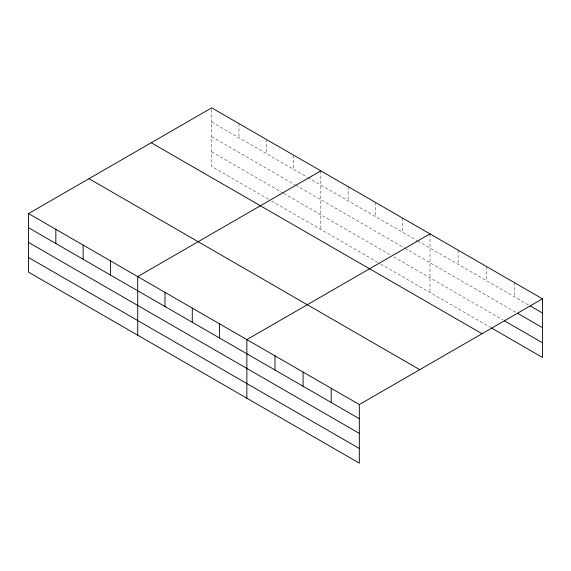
<?xml version="1.0" encoding="UTF-8"?>
<svg xmlns="http://www.w3.org/2000/svg" width="571" height="571" viewBox="0 0 571 571"><rect width="100%" height="100%" fill="white"/><g stroke="black" fill="none" stroke-linecap="round" stroke-linejoin="round"><path stroke-width="0.43" stroke-dasharray="2.85 2.14" d="M268.527 199.272L211.67 166.454L211.67 107.848M211.67 122.03L307.184 177.167M307.94 177.61L417.101 240.627M417.858 241.069L528.775 305.107M211.67 136.69L295.057 184.826M295.814 185.268L404.211 247.85M404.967 248.285L515.856 312.308M211.67 151.793L282.923 192.934M283.687 193.369L390.564 255.073M393.597 256.829L502.937 319.953M271.553 201.028L379.958 263.609M380.714 264.045L490.774 327.59M514.335 282.595L514.335 296.77M486.221 266.357L486.221 280.532M458.099 250.127L458.099 264.302M429.984 233.896L429.984 292.495M402.698 218.136L402.698 232.311M375.404 202.384L375.404 216.559M348.117 186.624L348.117 200.806M320.831 170.872L320.831 229.471M293.537 155.119L293.537 169.294M266.25 139.36L266.25 153.535M238.964 123.607L238.964 137.782"/><path stroke-width="0.86" d="M28.55 213.575L359.33 404.546L359.33 463.152L28.55 272.174L28.55 213.575L211.67 107.848L542.45 298.826L542.45 357.425L491.538 328.032M320.831 170.872L137.704 276.6L137.704 335.198M429.984 233.896L246.865 339.617L246.865 398.215M359.33 404.546L542.45 298.826M530.295 305.977L542.45 313.001M517.376 313.179L542.45 327.661M504.457 320.831L542.45 342.764M151.244 142.743L482.017 333.714M88.983 178.687L419.756 369.658M28.55 227.75L359.33 418.721M28.55 242.411L359.33 433.382M28.55 257.514L359.33 448.492M331.216 388.316L331.216 402.491M303.094 372.085L303.094 386.26M274.979 355.847L274.979 370.029M219.578 323.864L219.578 338.039M192.284 308.104L192.284 322.28M164.998 292.352L164.998 306.527M110.417 260.84L110.417 275.015M83.13 245.087L83.13 259.263M55.837 229.328L55.837 243.503"/></g></svg>
